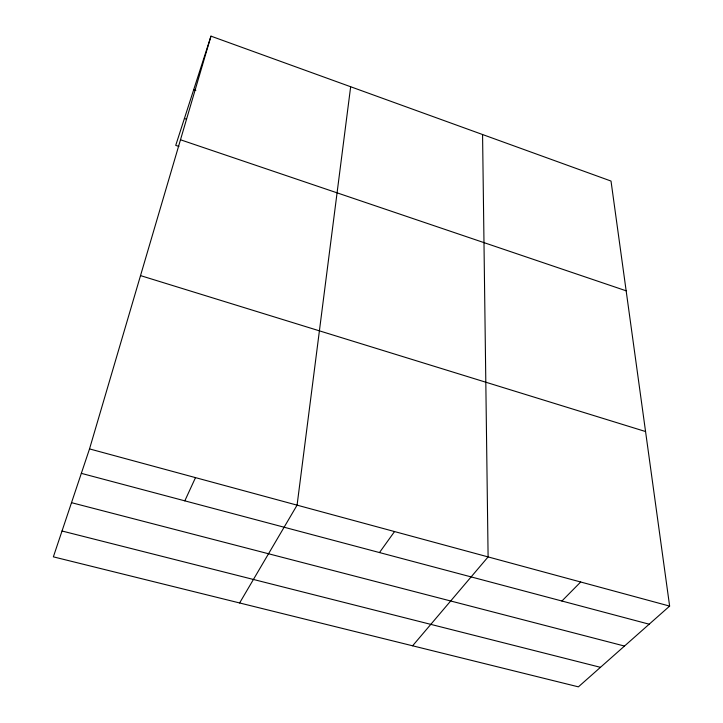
<?xml version="1.0" encoding="UTF-8"?>
<svg xmlns="http://www.w3.org/2000/svg" width="723" height="723" viewBox="0 0 723 723"><rect width="100%" height="100%" fill="white"/><g stroke="black" fill="none" stroke-linecap="round" stroke-linejoin="round"><path stroke-width="1.08" d="M350.655 86.751L297.081 505.151L239.62 602.964M89.525 448.911L210.98 36.15L611.016 181.057L669.634 606.1L578.4 686.85L53.366 556.846L89.525 448.911L669.634 606.1M210.98 36.15L175.734 145.368L178.915 146.444M184.817 500.849L195.508 477.623M379.476 552.562L394.541 531.559M412.607 645.802L488.106 556.909L482.566 134.532M561.898 601.021L580.696 581.997M62.024 531.007L600.461 667.32M71.514 502.675L624.491 646.055M81.338 473.357L649.182 624.202M140.524 275.608L645.567 431.541M180.488 139.774L626.154 290.809M184.41 118.482L186.534 119.214M193.746 89.553L195.852 90.285"/></g></svg>
